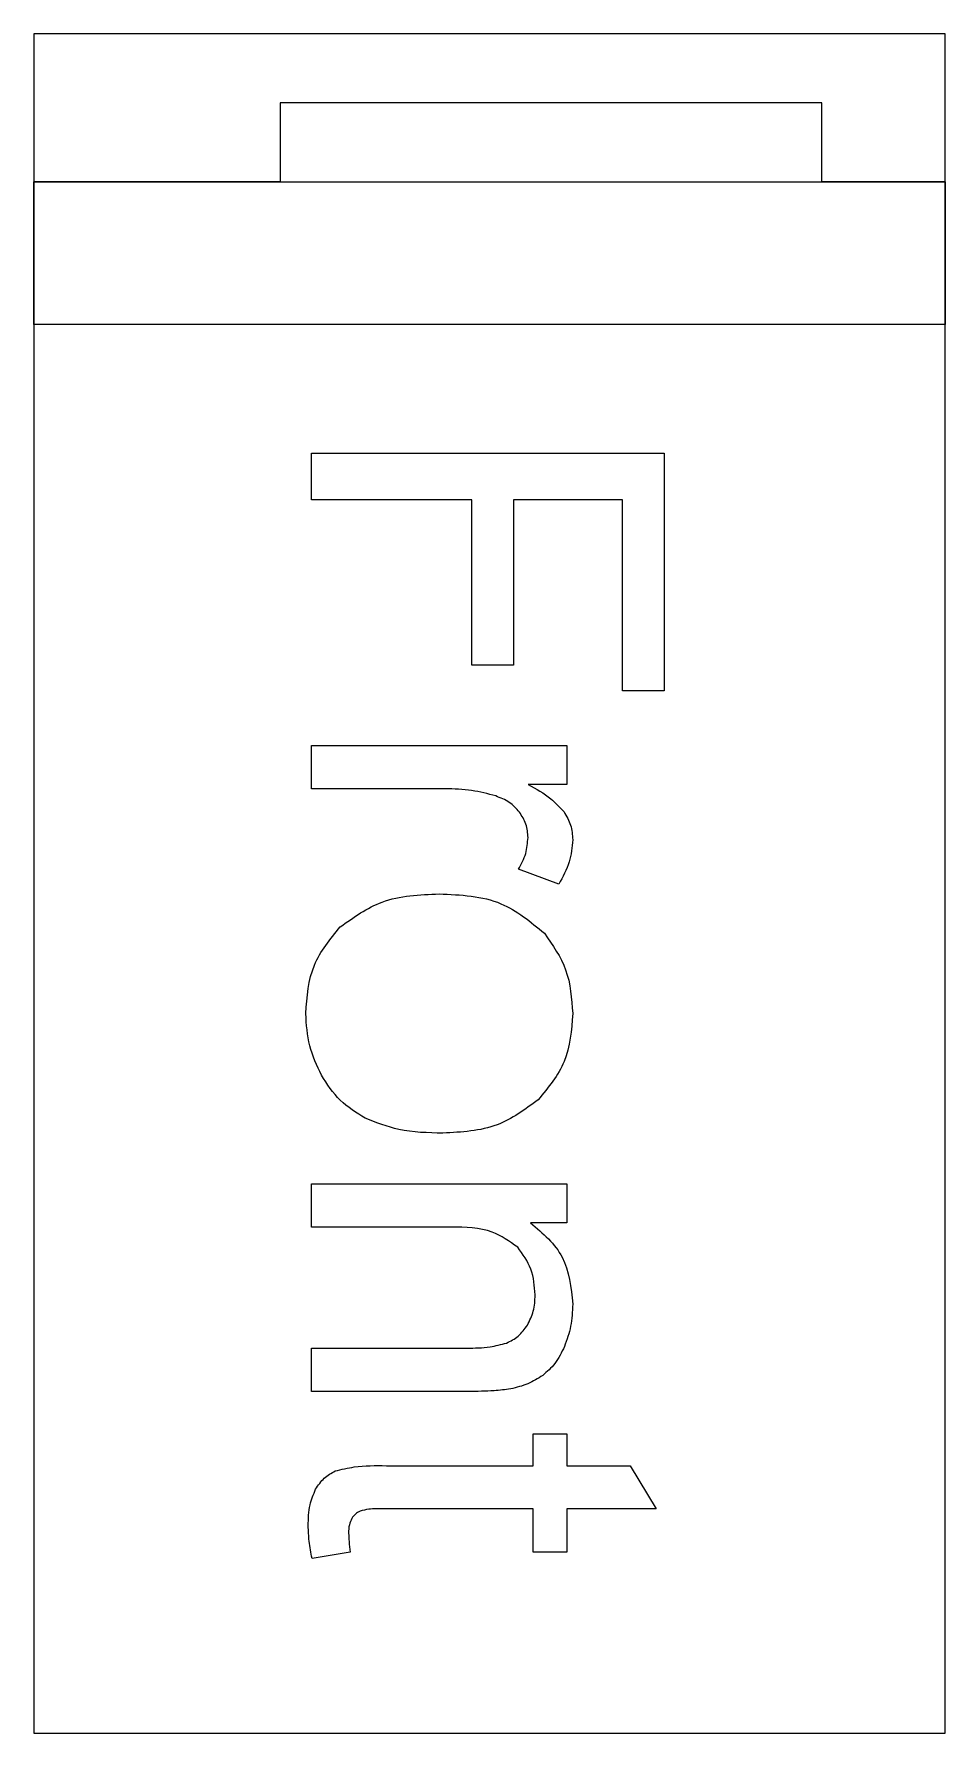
# Model space of a CAD drawing. Header units: millimetres. Extents: x -18.5 to 0, y 0 to 34.5.
import ezdxf

# ---------------------------------------------------------------- set-up
doc = ezdxf.new("R2010")
doc.units = ezdxf.units.MM
doc.layers.get('0').update_dxf_attribs({"linetype": 'CONTINUOUS'})

msp = doc.modelspace()

# ---------------------------------------------------------------- linework, layer by layer
for p, q in [((-12.863, 19.174), (-12.863, 20.053)), ((-12.863, 20.053), (-7.677, 20.053)), ((-7.677, 20.053), (-7.677, 19.261)), ((-10.148, 19.174), (-12.863, 19.174)), ((-7.677, 19.261), (-8.463, 19.261)), ((-7.843, 17.235), (-8.659, 17.538)), ((-12.863, 10.272), (-12.863, 11.151)), ((-12.863, 11.151), (-7.677, 11.151)), ((-7.677, 11.151), (-7.677, 10.36)), ((-7.677, 10.36), (-8.415, 10.36)), ((-10.031, 10.272), (-12.863, 10.272)), ((-12.863, 6.937), (-12.863, 7.816)), ((-12.863, 7.816), (-9.709, 7.816)), ((-9.674, 6.937), (-12.863, 6.937)), ((-8.361, 5.428), (-8.361, 6.073)), ((-8.361, 6.073), (-7.677, 6.073)), ((-7.677, 6.073), (-7.677, 5.428)), ((-11.344, 5.428), (-8.361, 5.428)), ((-7.677, 5.428), (-6.393, 5.428)), ((-6.393, 5.428), (-5.866, 4.554)), ((-8.361, 4.554), (-11.393, 4.554)), ((-8.361, 3.671), (-8.361, 4.554)), ((-5.866, 4.554), (-7.677, 4.554)), ((-7.677, 4.554), (-7.677, 3.671)), ((-12.077, 3.671), (-12.853, 3.544)), ((-7.677, 3.671), (-8.361, 3.671))]:
    msp.add_line(p, q)
for points in [[(-18.5, 31.5), (0, 31.5), (0, 34.5), (-18.5, 34.5)], [(0, 31.5), (-2.5, 31.5), (-2.5, 33.1), (-13.5, 33.1), (-13.5, 31.5), (-18.5, 31.5), (-18.5, 0), (0, 0)], [(-18.5, 31.5), (0, 31.5), (0, 28.6), (-18.5, 28.6)], [(-12.863, 25.043), (-12.863, 25.99), (-5.705, 25.99), (-5.705, 21.161), (-6.549, 21.161), (-6.549, 25.043), (-8.766, 25.043), (-8.766, 21.683), (-9.611, 21.683), (-9.611, 25.043)]]:
    msp.add_lwpolyline(points, close=True)
for points, knots in [([(-9.123, 19.027), (-9.285, 19.07), (-9.621, 19.158), (-9.969, 19.168), (-10.148, 19.174)], [0, 0, 0, 0, 0.050287, 0.1038791, 0.1038791, 0.1038791, 0.1038791]), ([(-8.642, 18.7), (-8.706, 18.771), (-8.84, 18.919), (-9.027, 18.99), (-9.123, 19.027)], [0, 0, 0, 0, 0.02853712, 0.05889541, 0.05889541, 0.05889541, 0.05889541]), ([(-8.463, 19.261), (-8.304, 19.173), (-8.032, 19.024), (-7.822, 18.796), (-7.736, 18.702)], [0, 0, 0, 0, 0.05425023, 0.09227298, 0.09227298, 0.09227298, 0.09227298]), ([(-8.468, 18.182), (-8.475, 18.276), (-8.49, 18.463), (-8.591, 18.621), (-8.642, 18.7)], [0, 0, 0, 0, 0.02768501, 0.05534471, 0.05534471, 0.05534471, 0.05534471]), ([(-7.736, 18.702), (-7.685, 18.615), (-7.582, 18.441), (-7.567, 18.239), (-7.56, 18.138)], [0, 0, 0, 0, 0.02997174, 0.05977747, 0.05977747, 0.05977747, 0.05977747]), ([(-8.659, 17.538), (-8.603, 17.643), (-8.496, 17.845), (-8.477, 18.073), (-8.468, 18.182)], [0, 0, 0, 0, 0.03524959, 0.0678259, 0.0678259, 0.0678259, 0.0678259]), ([(-7.56, 18.138), (-7.574, 17.986), (-7.604, 17.665), (-7.761, 17.383), (-7.843, 17.235)], [0, 0, 0, 0, 0.04535582, 0.09559854, 0.09559854, 0.09559854, 0.09559854]), ([(-12.282, 16.368), (-12.007, 16.564), (-11.408, 16.991), (-10.67, 17.023), (-10.27, 17.04)], [0, 0, 0, 0, 0.0989719, 0.2161471, 0.2161471, 0.2161471, 0.2161471]), ([(-10.27, 17.04), (-9.834, 17.02), (-9.031, 16.983), (-8.417, 16.472), (-8.136, 16.239)], [0, 0, 0, 0, 0.1269546, 0.2335063, 0.2335063, 0.2335063, 0.2335063]), ([(-12.98, 14.608), (-12.955, 14.95), (-12.906, 15.611), (-12.485, 16.122), (-12.282, 16.368)], [0, 0, 0, 0, 0.0999853, 0.1935824, 0.1935824, 0.1935824, 0.1935824]), ([(-8.136, 16.239), (-7.968, 16), (-7.624, 15.511), (-7.582, 14.914), (-7.56, 14.608)], [0, 0, 0, 0, 0.0858823, 0.1759093, 0.1759093, 0.1759093, 0.1759093]), ([(-12.663, 13.356), (-12.755, 13.552), (-12.942, 13.949), (-12.967, 14.387), (-12.98, 14.608)], [0, 0, 0, 0, 0.0645471, 0.1302743, 0.1302743, 0.1302743, 0.1302743]), ([(-7.56, 14.608), (-7.586, 14.271), (-7.637, 13.614), (-8.056, 13.107), (-8.261, 12.86)], [0, 0, 0, 0, 0.0987343, 0.1924845, 0.1924845, 0.1924845, 0.1924845]), ([(-11.772, 12.482), (-11.952, 12.594), (-12.315, 12.818), (-12.546, 13.176), (-12.663, 13.356)], [0, 0, 0, 0, 0.0629, 0.1262182, 0.1262182, 0.1262182, 0.1262182]), ([(-8.261, 12.86), (-8.529, 12.662), (-9.102, 12.239), (-9.816, 12.201), (-10.197, 12.181)], [0, 0, 0, 0, 0.0977372, 0.2092046, 0.2092046, 0.2092046, 0.2092046]), ([(-10.197, 12.181), (-10.499, 12.187), (-11.042, 12.198), (-11.547, 12.394), (-11.772, 12.482)], [0, 0, 0, 0, 0.0897311, 0.1614152, 0.1614152, 0.1614152, 0.1614152]), ([(-8.415, 10.36), (-8.165, 10.146), (-7.66, 9.711), (-7.594, 9.047), (-7.56, 8.71)], [0, 0, 0, 0, 0.0947763, 0.1923582, 0.1923582, 0.1923582, 0.1923582]), ([(-8.678, 9.865), (-8.845, 9.983), (-9.245, 10.266), (-9.741, 10.27), (-10.031, 10.272)], [0, 0, 0, 0, 0.0600108, 0.144248, 0.144248, 0.144248, 0.144248]), ([(-8.322, 8.895), (-8.336, 9.075), (-8.364, 9.432), (-8.574, 9.721), (-8.678, 9.865)], [0, 0, 0, 0, 0.0530608, 0.1050735, 0.1050735, 0.1050735, 0.1050735]), ([(-8.48, 8.282), (-8.434, 8.375), (-8.338, 8.568), (-8.327, 8.784), (-8.322, 8.895)], [0, 0, 0, 0, 0.03077588, 0.06391218, 0.06391218, 0.06391218, 0.06391218]), ([(-7.56, 8.71), (-7.566, 8.558), (-7.579, 8.262), (-7.679, 7.984), (-7.729, 7.848)], [0, 0, 0, 0, 0.04517962, 0.08827209, 0.08827209, 0.08827209, 0.08827209]), ([(-8.905, 7.919), (-8.821, 7.96), (-8.648, 8.045), (-8.537, 8.202), (-8.48, 8.282)], [0, 0, 0, 0, 0.02783317, 0.0567322, 0.0567322, 0.0567322, 0.0567322]), ([(-9.709, 7.816), (-9.551, 7.817), (-9.279, 7.818), (-9.016, 7.889), (-8.905, 7.919)], [0, 0, 0, 0, 0.04700599, 0.0812665, 0.0812665, 0.0812665, 0.0812665]), ([(-7.729, 7.848), (-7.786, 7.728), (-7.894, 7.501), (-8.082, 7.337), (-8.17, 7.26)], [0, 0, 0, 0, 0.03949545, 0.07428153, 0.07428153, 0.07428153, 0.07428153]), ([(-8.17, 7.26), (-8.268, 7.199), (-8.47, 7.073), (-8.7, 7.016), (-8.82, 6.986)], [0, 0, 0, 0, 0.03420605, 0.07085013, 0.07085013, 0.07085013, 0.07085013]), ([(-8.82, 6.986), (-8.932, 6.972), (-9.215, 6.936), (-9.501, 6.937), (-9.674, 6.937)], [0, 0, 0, 0, 0.0337685, 0.08566274, 0.08566274, 0.08566274, 0.08566274]), ([(-12.78, 4.95), (-12.727, 5.031), (-12.624, 5.187), (-12.461, 5.277), (-12.382, 5.321)], [0, 0, 0, 0, 0.02848407, 0.05514637, 0.05514637, 0.05514637, 0.05514637]), ([(-12.382, 5.321), (-12.255, 5.352), (-11.915, 5.435), (-11.564, 5.431), (-11.344, 5.428)], [0, 0, 0, 0, 0.0391079, 0.1046537, 0.1046537, 0.1046537, 0.1046537]), ([(-12.931, 4.208), (-12.928, 4.352), (-12.923, 4.609), (-12.824, 4.846), (-12.78, 4.95)], [0, 0, 0, 0, 0.04264868, 0.07635623, 0.07635623, 0.07635623, 0.07635623]), ([(-11.876, 4.508), (-11.911, 4.49), (-11.98, 4.453), (-12.025, 4.389), (-12.047, 4.357)], [0, 0, 0, 0, 0.01141276, 0.02311942, 0.02311942, 0.02311942, 0.02311942]), ([(-11.393, 4.554), (-11.497, 4.556), (-11.66, 4.558), (-11.818, 4.521), (-11.876, 4.508)], [0, 0, 0, 0, 0.03090555, 0.04870492, 0.04870492, 0.04870492, 0.04870492]), ([(-12.853, 3.544), (-12.876, 3.661), (-12.919, 3.88), (-12.927, 4.103), (-12.931, 4.208)], [0, 0, 0, 0, 0.03564119, 0.06695216, 0.06695216, 0.06695216, 0.06695216]), ([(-12.047, 4.357), (-12.066, 4.315), (-12.108, 4.219), (-12.11, 4.115), (-12.111, 4.056)], [0, 0, 0, 0, 0.01361577, 0.03096146, 0.03096146, 0.03096146, 0.03096146]), ([(-12.111, 4.056), (-12.109, 4), (-12.104, 3.871), (-12.087, 3.743), (-12.077, 3.671)], [0, 0, 0, 0, 0.01698928, 0.03874726, 0.03874726, 0.03874726, 0.03874726])]:
    msp.add_open_spline(points, degree=3, knots=knots)

doc.saveas('drawing.dxf')
